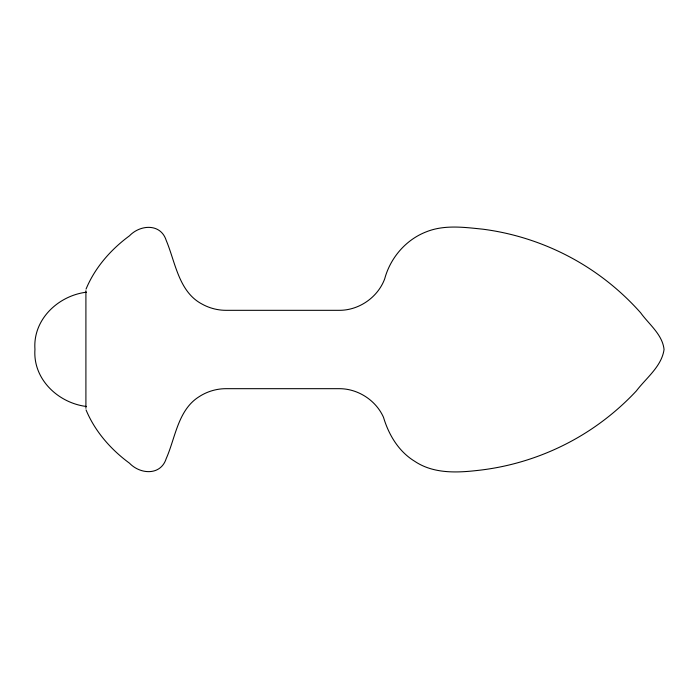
<?xml version="1.0" encoding="UTF-8"?>
<svg xmlns="http://www.w3.org/2000/svg" width="699" height="699" viewBox="0 0 699 699"><rect width="100%" height="100%" fill="white"/><g stroke="black" fill="none" stroke-linecap="round" stroke-linejoin="round"><path stroke-width="1.05" d="M86.038 289.115C94.881 267.7 110.861 249.473 129.464 235.825C140.377 224.423 160.831 223.217 166.24 240.482C175.379 262.116 178.664 291.719 201.906 303.995C209.219 308.102 217.572 310.312 225.96 310.321L338.971 310.321C358.805 310.539 377.844 297.424 384.703 278.822C390.383 257.791 405.944 239.635 426.39 231.788C444.407 224.571 464.197 227.262 482.948 229.202C524.005 234.523 563.674 250.059 597.427 274.025C613.241 285.253 627.763 298.281 640.642 312.785C648.952 324.353 662.503 334.524 664.05 349.5C661.691 366.425 646.182 377.967 636.352 390.933C623.08 405.149 608.182 417.836 592.044 428.688C557.715 451.755 517.714 466.259 476.587 470.549C455.669 472.917 432.882 473.555 414.647 461.253C398.692 451.528 388.74 434.865 383.515 417.338C375.896 400.186 357.739 388.504 338.971 388.679L225.96 388.679C216.472 388.688 207.018 391.519 199.075 396.726C177.948 409.937 175.44 437.792 166.24 458.518C160.831 475.783 140.377 474.577 129.464 463.175C110.861 449.527 94.881 431.3 86.038 409.885M86.379 292.199C58.104 295.694 32.739 319.6 34.95 349.343C32.739 379.076 58.104 402.982 86.379 406.477M85.907 290.732L85.907 408.268"/></g></svg>
